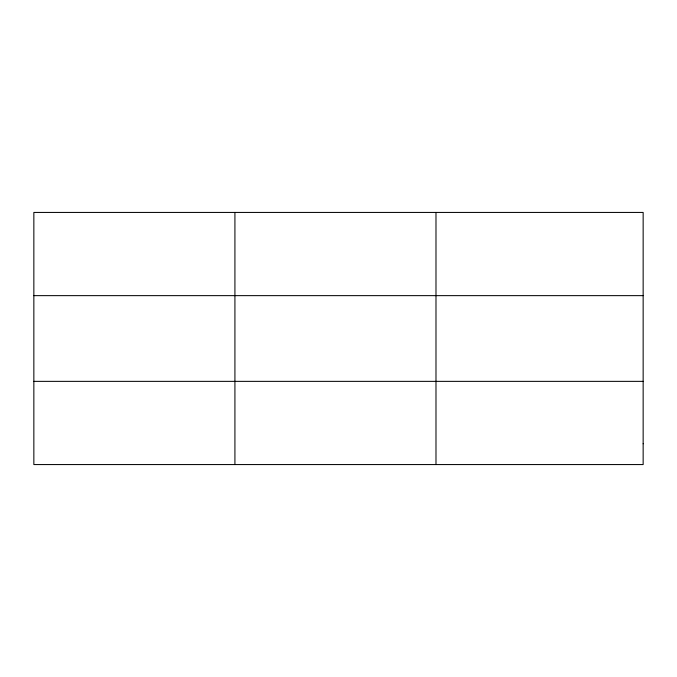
<?xml version="1.0" encoding="UTF-8"?>
<svg xmlns="http://www.w3.org/2000/svg" width="677" height="677" viewBox="0 0 677 677"><rect width="100%" height="100%" fill="white"/><g stroke="black" fill="none" stroke-linecap="round" stroke-linejoin="round"><path stroke-width="1.02" d="M234.919 212.434L234.919 464.566M435.988 212.434L435.988 464.566M33.85 295.637L643.15 295.637M33.85 381.363L643.15 381.363M643.15 443.765L643.15 464.566L33.85 464.566L33.85 212.434L643.15 212.434L643.15 443.765"/></g></svg>
